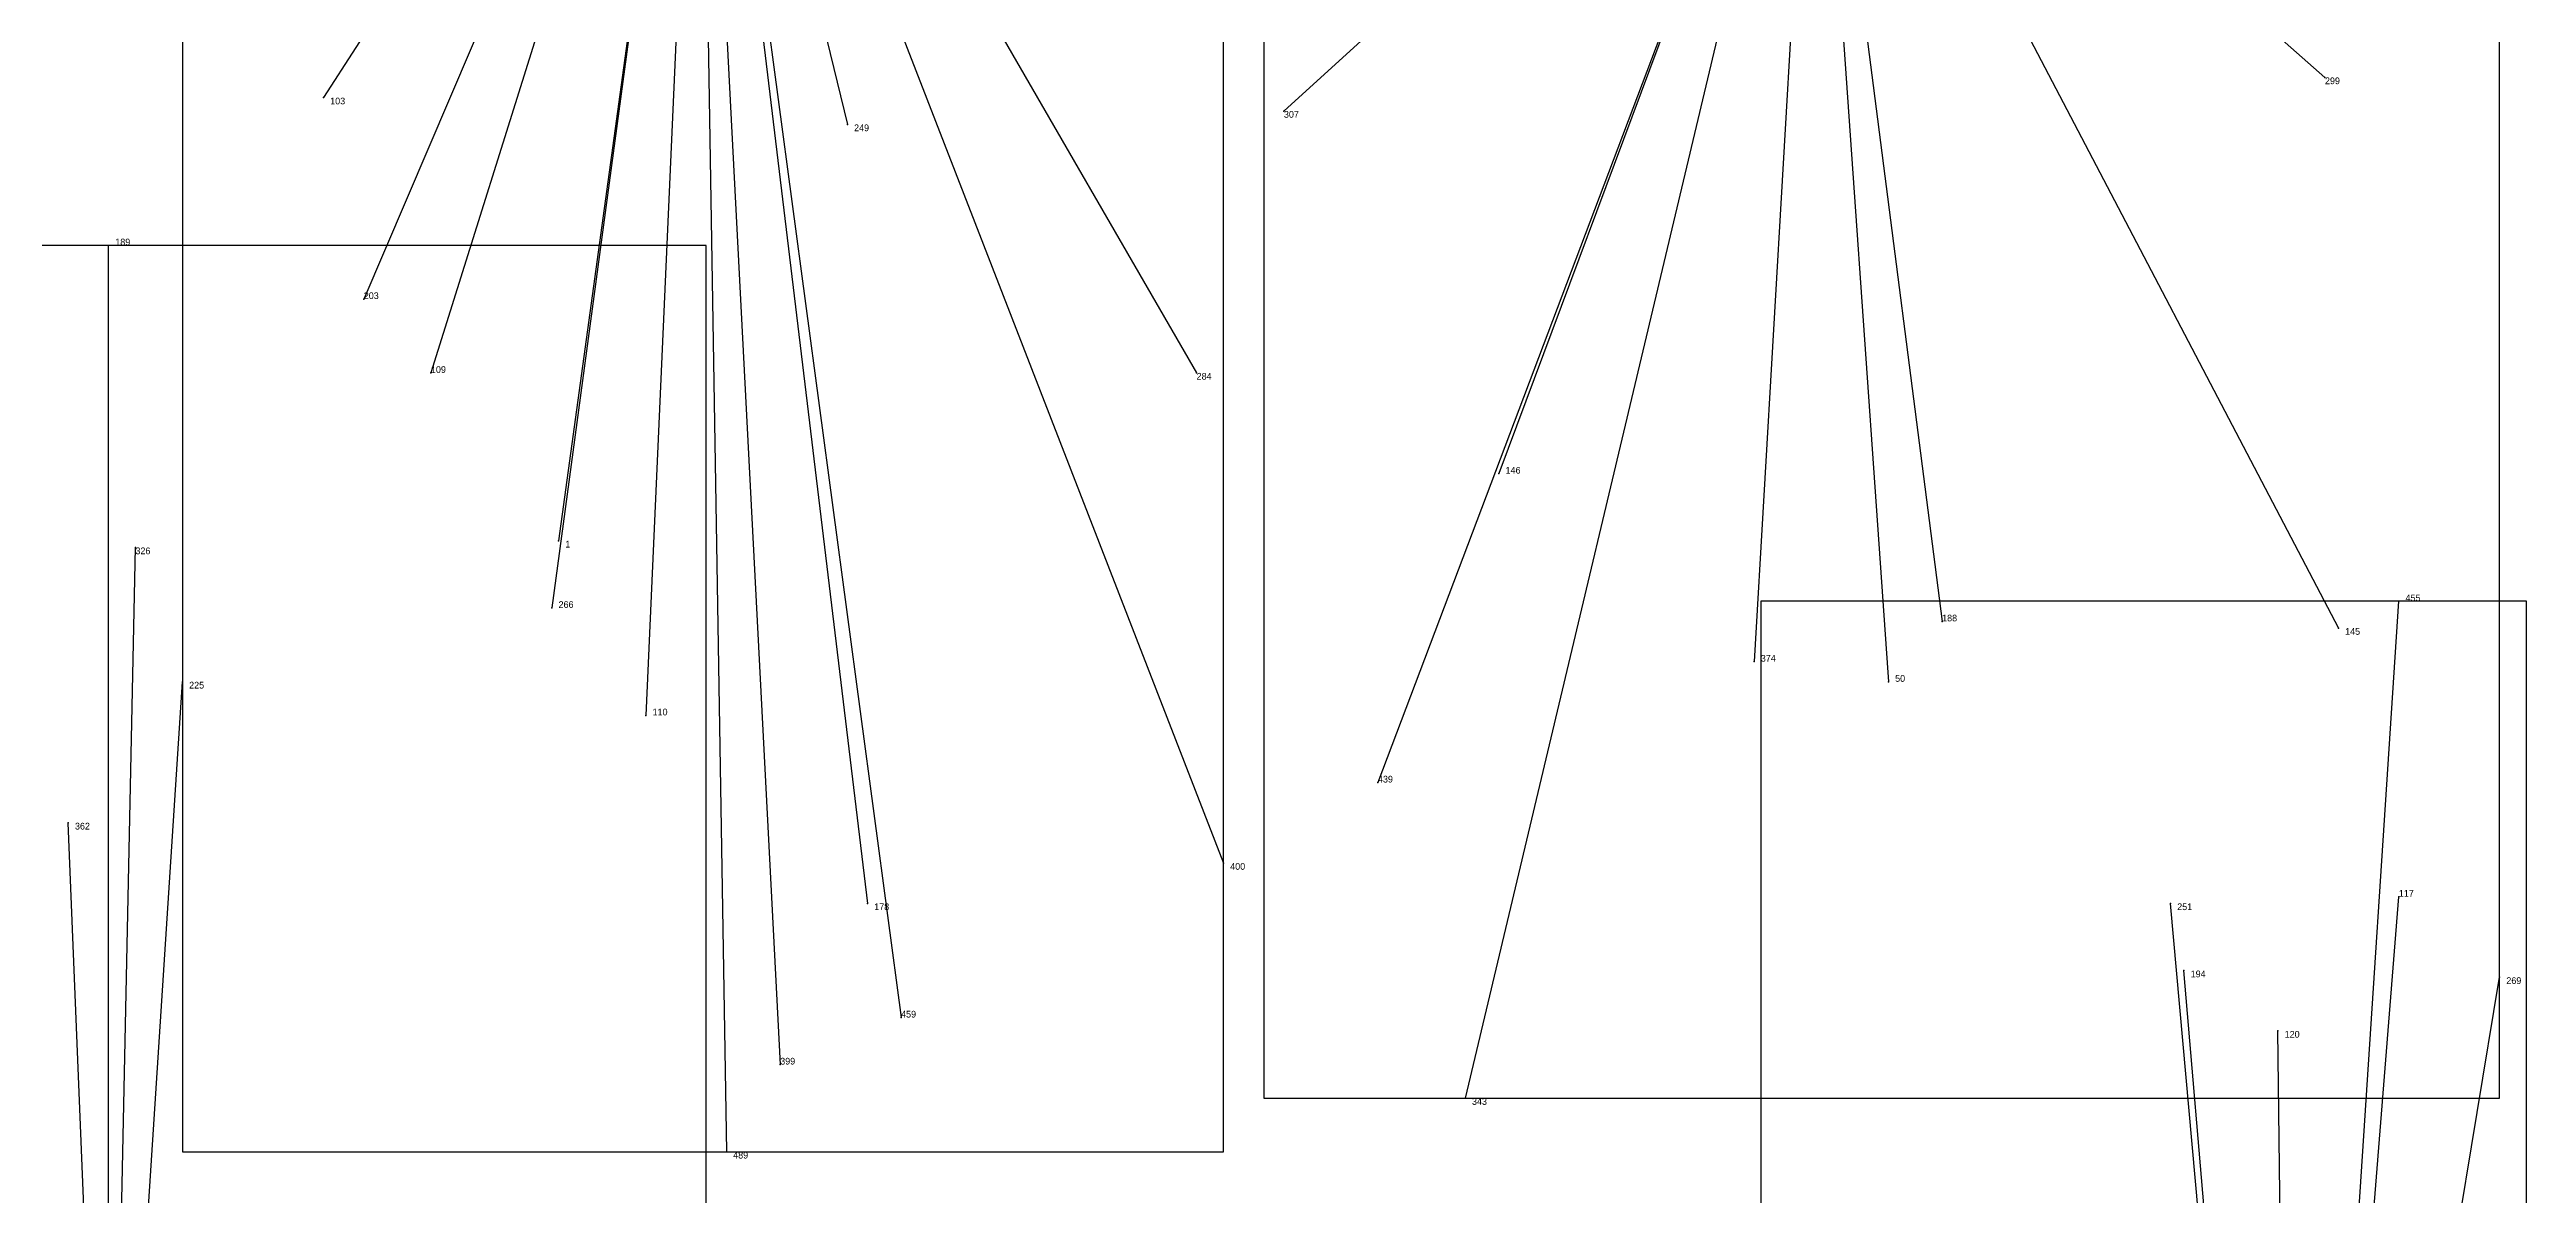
# Model space of a CAD drawing. Extents: x 0 to 1, y 0 to 1.
# Drawn here: x 0.6302 to 0.999, y 0.4955 to 0.6662 of the extents above; entities that cross this region are included whole.
import ezdxf

# ---------------------------------------------------------------- set-up
doc = ezdxf.new("R2010")
doc.units = 0
for name, color, linetype in [('Clients', 3, 'CONTINUOUS'), ('Facilities_lines', 3, 'CONTINUOUS'), ('Min_max_boxes', 1, 'CONTINUOUS'), ('Normals', 1, 'CONTINUOUS'), ('Source_points', 5, 'CONTINUOUS'), ('Text', 3, 'CONTINUOUS')]:
    doc.layers.add(name, color=color, linetype=linetype)

msp = doc.modelspace()

# ---------------------------------------------------------------- linework, layer by layer
at = {"layer": 'Clients', "color": 5}
for p in [(0.969, 0.662), (0.671, 0.659), (0.814, 0.657), (0.749, 0.655), (0.639, 0.637), (0.677, 0.629), (0.687, 0.618), (0.801, 0.618), (0.846, 0.603), (0.643, 0.592), (0.706, 0.593), (0.705, 0.583), (0.98, 0.584), (0.912, 0.581), (0.971, 0.58), (0.65, 0.572), (0.884, 0.575), (0.904, 0.572), (0.719, 0.567), (0.828, 0.557), (0.633, 0.551), (0.805, 0.545), (0.752, 0.539), (0.946, 0.539), (0.98, 0.54), (0.948, 0.529), (0.995, 0.528), (0.757, 0.522), (0.962, 0.52), (0.739, 0.515), (0.841, 0.51), (0.731, 0.502)]:
    msp.add_point(p, dxfattribs=at)
at = {"layer": 'Facilities_lines', "color": 3}
for p, q in [((0.727, 0.746), (0.671, 0.659)), ((0.727, 0.746), (0.677, 0.629)), ((0.727, 0.746), (0.687, 0.618)), ((0.727, 0.746), (0.705, 0.583)), ((0.727, 0.746), (0.706, 0.593)), ((0.727, 0.746), (0.719, 0.567)), ((0.727, 0.746), (0.752, 0.539)), ((0.727, 0.746), (0.749, 0.655)), ((0.727, 0.746), (0.801, 0.618)), ((0.727, 0.746), (0.739, 0.515)), ((0.727, 0.746), (0.805, 0.545)), ((0.727, 0.746), (0.757, 0.522)), ((0.727, 0.746), (0.731, 0.502)), ((0.893, 0.729), (0.814, 0.657)), ((0.893, 0.729), (0.828, 0.557)), ((0.893, 0.729), (0.841, 0.51)), ((0.893, 0.729), (0.846, 0.603)), ((0.893, 0.729), (0.884, 0.575)), ((0.893, 0.729), (0.904, 0.572)), ((0.893, 0.729), (0.971, 0.58)), ((0.893, 0.729), (0.912, 0.581)), ((0.893, 0.729), (0.969, 0.662)), ((0.639, 0.402), (0.639, 0.637)), ((0.639, 0.402), (0.643, 0.592)), ((0.964, 0.34), (0.98, 0.584)), ((0.639, 0.402), (0.65, 0.572)), ((0.639, 0.402), (0.633, 0.551)), ((0.964, 0.34), (0.946, 0.539)), ((0.964, 0.34), (0.98, 0.54)), ((0.964, 0.34), (0.948, 0.529)), ((0.964, 0.34), (0.995, 0.528)), ((0.964, 0.34), (0.962, 0.52))]:
    msp.add_line(p, q, dxfattribs=at)
at = {"layer": 'Min_max_boxes', "color": 1}
for p, q in [((0.811, 0.995), (0.811, 0.51)), ((0.811, 0.995), (0.811, 0.51)), ((0.995, 0.51), (0.995, 0.995)), ((0.995, 0.51), (0.995, 0.995)), ((0.65, 0.991), (0.65, 0.502)), ((0.65, 0.991), (0.65, 0.502)), ((0.805, 0.502), (0.805, 0.991)), ((0.805, 0.502), (0.805, 0.991)), ((0.728, 0.637), (0.597, 0.637)), ((0.728, 0.637), (0.597, 0.637)), ((0.728, 0.052), (0.728, 0.637)), ((0.728, 0.052), (0.728, 0.637)), ((0.728, 0.637), (0.728, 0.637)), ((0.999, 0.584), (0.885, 0.584)), ((0.885, 0.584), (0.885, 0.014)), ((0.999, 0.584), (0.885, 0.584)), ((0.885, 0.584), (0.885, 0.014)), ((0.885, 0.584), (0.885, 0.584)), ((0.999, 0.014), (0.999, 0.584)), ((0.999, 0.014), (0.999, 0.584)), ((0.999, 0.584), (0.999, 0.584)), ((0.811, 0.51), (0.995, 0.51)), ((0.811, 0.51), (0.995, 0.51)), ((0.811, 0.51), (0.811, 0.51)), ((0.995, 0.51), (0.995, 0.51)), ((0.65, 0.502), (0.805, 0.502)), ((0.65, 0.502), (0.805, 0.502)), ((0.65, 0.502), (0.65, 0.502)), ((0.805, 0.502), (0.805, 0.502))]:
    msp.add_line(p, q, dxfattribs=at)
at = {"layer": 'Normals', "color": 1}
for p, q in [((0.969, 0.662), (0.969, 0.662, 0.1)), ((0.671, 0.659), (0.671, 0.659, 0.1)), ((0.814, 0.657), (0.814, 0.657, 0.1)), ((0.749, 0.655), (0.749, 0.655, 0.1)), ((0.639, 0.637), (0.639, 0.637, 0.1)), ((0.677, 0.629), (0.677, 0.629, 0.1)), ((0.687, 0.618), (0.687, 0.618, 0.1)), ((0.801, 0.618), (0.801, 0.618, 0.1)), ((0.846, 0.603), (0.846, 0.603, 0.1)), ((0.643, 0.592), (0.643, 0.592, 0.1)), ((0.706, 0.593), (0.706, 0.593, 0.1)), ((0.705, 0.583), (0.705, 0.583, 0.1)), ((0.98, 0.584), (0.98, 0.584, 0.1)), ((0.912, 0.581), (0.912, 0.581, 0.1)), ((0.971, 0.58), (0.971, 0.58, 0.1)), ((0.65, 0.572), (0.65, 0.572, 0.1)), ((0.884, 0.575), (0.884, 0.575, 0.1)), ((0.904, 0.572), (0.904, 0.572, 0.1)), ((0.719, 0.567), (0.719, 0.567, 0.1)), ((0.828, 0.557), (0.828, 0.557, 0.1)), ((0.633, 0.551), (0.633, 0.551, 0.1)), ((0.805, 0.545), (0.805, 0.545, 0.1)), ((0.752, 0.539), (0.752, 0.539, 0.1)), ((0.946, 0.539), (0.946, 0.539, 0.1)), ((0.98, 0.54), (0.98, 0.54, 0.1)), ((0.948, 0.529), (0.948, 0.529, 0.1)), ((0.995, 0.528), (0.995, 0.528, 0.1)), ((0.757, 0.522), (0.757, 0.522, 0.1)), ((0.962, 0.52), (0.962, 0.52, 0.1)), ((0.739, 0.515), (0.739, 0.515, 0.1)), ((0.841, 0.51), (0.841, 0.51, 0.1)), ((0.731, 0.502), (0.731, 0.502, 0.1))]:
    msp.add_line(p, q, dxfattribs=at)
at = {"layer": 'Source_points', "color": 5}
for p in [(0.969, 0.662), (0.671, 0.659), (0.814, 0.657), (0.749, 0.655), (0.639, 0.637), (0.677, 0.629), (0.687, 0.618), (0.801, 0.618), (0.846, 0.603), (0.643, 0.592), (0.706, 0.593), (0.705, 0.583), (0.98, 0.584), (0.912, 0.581), (0.971, 0.58), (0.65, 0.572), (0.884, 0.575), (0.904, 0.572), (0.719, 0.567), (0.828, 0.557), (0.633, 0.551), (0.805, 0.545), (0.752, 0.539), (0.946, 0.539), (0.98, 0.54), (0.948, 0.529), (0.995, 0.528), (0.757, 0.522), (0.962, 0.52), (0.739, 0.515), (0.841, 0.51), (0.731, 0.502)]:
    msp.add_point(p, dxfattribs=at)

# ---------------------------------------------------------------- texts
at = {"layer": 'Text', "color": 3}
for s, p in [('299', (0.969, 0.661)), ('103', (0.672, 0.658)), ('307', (0.814, 0.656)), ('249', (0.75, 0.654)), ('189', (0.64, 0.637)), ('203', (0.677, 0.629)), ('109', (0.687, 0.618)), ('284', (0.801, 0.617)), ('146', (0.847, 0.603)), ('326', (0.643, 0.591)), ('1', (0.707, 0.592)), ('266', (0.706, 0.583)), ('455', (0.981, 0.584)), ('188', (0.912, 0.581)), ('145', (0.972, 0.579)), ('374', (0.885, 0.575)), ('225', (0.651, 0.571)), ('50', (0.905, 0.572)), ('110', (0.72, 0.567)), ('439', (0.828, 0.557)), ('362', (0.634, 0.55)), ('400', (0.806, 0.544)), ('178', (0.753, 0.538)), ('251', (0.947, 0.538)), ('117', (0.98, 0.54)), ('194', (0.949, 0.528)), ('269', (0.996, 0.527)), ('459', (0.757, 0.522)), ('120', (0.963, 0.519)), ('399', (0.739, 0.515)), ('343', (0.842, 0.509)), ('489', (0.732, 0.501))]:
    msp.add_text(s, height=0.001, dxfattribs=at).set_placement(p)

doc.saveas('drawing.dxf')
